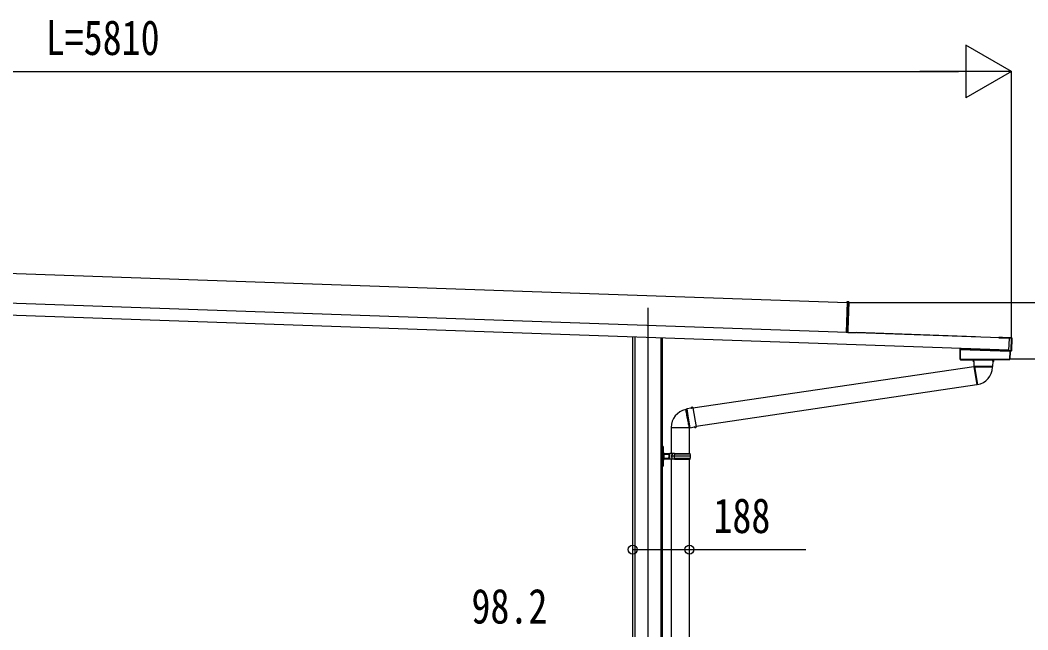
# Model space of a CAD drawing. Units: millimetres, scale not verified. Extents: x -14718 to 14718, y -10396 to 10396.
# Drawn here: x 4424 to 7762, y -6045 to -4024 of the extents above; entities that cross this region are included whole.
import ezdxf
from ezdxf.enums import TextEntityAlignment as Align

# ---------------------------------------------------------------- set-up
doc = ezdxf.new("R2010")
doc.units = ezdxf.units.MM
doc.header["$LTSCALE"] = 50
for name, color, linetype in [('0-3_YKK_12', 2, 'Continuous'), ('0-4_YKK_A1', 4, 'Continuous'), ('0-5_YKK_D', 6, 'Continuous')]:
    doc.layers.add(name, color=color, linetype=linetype)
doc.styles.add('ＭＳ ゴシック', font='')
doc.styles.get('ＭＳ ゴシック').set_extended_font_data('MS Gothic')

msp = doc.modelspace()

# ---------------------------------------------------------------- linework, layer by layer
at = {"layer": '0-3_YKK_12'}
msp.add_line((6502.54, -4977.67), (6502.54, -7898.97), dxfattribs=at)
at = {"layer": '0-4_YKK_A1'}
for p, q in [((2449.81, -4794.83), (7162.94, -4959.41)), ((7700.62, -5078.25), (1905.97, -4875.9)), ((7699.22, -5118.23), (1904.57, -4915.87)), ((7162.99, -4957.91), (7159.45, -5059.32)), ((7168.5, -4958.44), (7162.99, -4957.91)), ((7163.01, -4957.41), (7163.02, -4956.91)), ((7163.01, -4957.41), (7163.01, -4957.41)), ((7168.52, -4957.94), (7163.01, -4957.41)), ((7163.02, -4956.91), (7168.54, -4957.45)), ((7165.29, -5050.54), (7168.5, -4958.44)), ((7168.97, -4958.46), (7165.76, -5050.55)), ((7168.5, -4958.44), (7168.97, -4958.46)), ((7168.52, -4957.94), (7168.52, -4957.94)), ((7168.52, -4957.94), (7168.99, -4957.96)), ((7168.99, -4957.96), (7168.97, -4958.46)), ((7159.45, -5059.32), (7159.45, -5059.35)), ((7165.01, -5058.55), (7165.29, -5050.54)), ((7165.01, -5058.55), (7165.48, -5058.56)), ((7165.29, -5050.54), (7165.76, -5050.55)), ((7165.76, -5050.55), (7165.48, -5058.56)), ((7194.44, -5060.27), (7194.43, -5060.57)), ((7194.46, -5059.67), (7194.44, -5060.27)), ((7588, -5074.02), (7194.44, -5060.27)), ((7194.47, -5059.37), (7194.46, -5059.67)), ((7588.02, -5073.42), (7194.46, -5059.67)), ((7588.03, -5073.12), (7194.47, -5059.37)), ((7588.02, -5073.42), (7588, -5074.02)), ((7588.03, -5073.12), (7588.02, -5073.42)), ((6452.54, -5074.69), (6452.54, -7346.47)), ((6459.41, -5074.93), (6459.41, -7846.47)), ((6545.68, -5077.94), (6545.68, -7846.47)), ((6550.74, -5078.12), (6550.74, -7346.47)), ((7588, -5074.02), (7587.99, -5074.32)), ((7671.65, -5076.75), (7671.72, -5074.76)), ((7677.65, -5076.96), (7677.72, -5074.97)), ((7677.72, -5074.97), (7687.71, -5075.31)), ((7687.64, -5077.31), (7687.71, -5075.31)), ((7687.71, -5075.31), (7693.71, -5075.52)), ((7693.64, -5077.52), (7693.71, -5075.52)), ((7693.71, -5075.52), (7707.2, -5075.99)), ((7707.67, -5077.96), (7700.64, -5077.71)), ((7700.65, -5077.21), (7700.67, -5076.86)), ((7701.87, -5076.9), (7700.67, -5076.86)), ((7700.67, -5076.86), (7700.67, -5076.86)), ((7701.87, -5076.9), (7700.67, -5076.86)), ((7701.87, -5076.9), (7701.87, -5076.9)), ((7702.2, -5075.82), (7702.17, -5076.92)), ((7702.47, -5076.81), (7708.17, -5077.01)), ((7702.47, -5076.81), (7702.47, -5076.89)), ((7706.24, -5119.01), (7707.67, -5077.96)), ((7708.17, -5077.97), (7706.74, -5119.03)), ((7708.65, -5077.53), (7707.18, -5119.51)), ((7708.17, -5077.97), (7707.67, -5077.96)), ((7707.69, -5077.46), (7708.17, -5077.01)), ((7708.65, -5077.53), (7708.17, -5077.97)), ((7708.73, -5118.07), (7710.1, -5079.1)), ((7537.24, -5115.07), (7537.24, -5148.56)), ((7537.24, -5115.08), (7537.62, -5115.09)), ((7537.92, -5114.79), (7537.54, -5114.78)), ((7537.62, -5115.08), (7537.62, -5148.18)), ((7537.62, -5115.09), (7537.92, -5115.09)), ((7537.74, -5114.58), (7537.74, -5112.59)), ((7537.92, -5115.09), (7537.93, -5114.79)), ((7537.92, -5148.18), (7537.92, -5115.09)), ((7537.92, -5115.09), (7702.74, -5120.85)), ((7537.93, -5114.79), (7700.73, -5120.48)), ((7538.09, -5114.59), (7538.39, -5114.59)), ((7538.09, -5114.6), (7538.39, -5114.61)), ((7538.39, -5114.59), (7538.39, -5112.61)), ((7700.24, -5120.26), (7538.39, -5114.61)), ((7699.19, -5119.26), (7699.17, -5119.61)), ((7699.17, -5119.61), (7700.37, -5119.66)), ((7699.17, -5119.61), (7699.17, -5119.61)), ((7699.17, -5119.61), (7700.37, -5119.66)), ((7700.26, -5119.65), (7700.24, -5120.26)), ((7700.54, -5120.27), (7700.24, -5120.26)), ((7700.37, -5119.66), (7700.37, -5119.66)), ((7700.54, -5120.27), (7700.56, -5119.66)), ((7700.64, -5120.46), (7700.67, -5119.67)), ((7700.65, -5120.47), (7700.67, -5119.68)), ((7702.75, -5120.55), (7700.73, -5120.48)), ((7700.97, -5119.71), (7700.97, -5119.79)), ((7706.67, -5119.99), (7700.97, -5119.79)), ((7702.74, -5120.85), (7701.79, -5148.18)), ((7702.45, -5148.57), (7703.42, -5120.87)), ((7702.75, -5120.55), (7702.74, -5120.85)), ((7703.04, -5120.86), (7702.74, -5120.85)), ((7703.13, -5120.56), (7702.75, -5120.55)), ((7703.04, -5120.86), (7703.42, -5120.87)), ((7705.63, -5120.97), (7703.42, -5120.89)), ((7706.67, -5119.99), (7706.22, -5119.51)), ((7706.74, -5119.03), (7706.24, -5119.01)), ((7706.74, -5119.03), (7707.18, -5119.51)), ((7582.77, -5172.66), (6652.08, -5310.36)), ((7537.62, -5148.18), (7537.24, -5148.56)), ((7537.54, -5148.86), (7537.92, -5148.48)), ((7537.54, -5148.86), (7702.15, -5148.86)), ((7537.92, -5148.18), (7537.62, -5148.18)), ((7701.79, -5148.18), (7537.87, -5148.18)), ((7537.92, -5148.18), (7537.92, -5148.48)), ((7537.92, -5148.48), (7701.79, -5148.48)), ((7539.19, -5149.3), (7539.59, -5149.3)), ((7539.59, -5149.3), (7539.89, -5149.3)), ((7539.89, -5149.3), (7575.29, -5149.3)), ((7546.69, -5149.3), (7546.69, -5149.1)), ((7549.69, -5149.1), (7546.69, -5149.1)), ((7549.69, -5148.86), (7549.69, -5149.1)), ((7549.69, -5149.1), (7549.69, -5149.3)), ((7573.19, -5149.1), (7570.19, -5149.1)), ((7570.19, -5149.3), (7570.19, -5149.1)), ((7573.19, -5149.1), (7573.19, -5149.3)), ((7575.29, -5149.3), (7575.79, -5149.3)), ((7582.84, -5150.3), (7580.69, -5151.08)), ((7580.69, -5151.08), (7580.69, -5154.73)), ((7580.69, -5151.08), (7580.75, -5151.08)), ((7580.69, -5154.73), (7582.93, -5155.55)), ((7580.69, -5154.73), (7580.75, -5154.73)), ((7580.82, -5153.82), (7580.82, -5152)), ((7582.19, -5149.3), (7582.19, -5148.86)), ((7582.19, -5149.3), (7582.19, -5149.8)), ((7582.19, -5149.3), (7647.19, -5149.3)), ((7582.19, -5149.8), (7582.32, -5149.8)), ((7582.77, -5172.66), (7593.23, -5231.95)), ((7582.84, -5150.3), (7582.97, -5150.3)), ((7582.93, -5155.55), (7583.2, -5170.83)), ((7583.06, -5155.55), (7582.93, -5155.55)), ((7582.97, -5150.3), (7583.19, -5150.3)), ((7584.79, -5173.73), (7583.02, -5174.04)), ((7583.15, -5154.64), (7583.08, -5151.2)), ((7646.19, -5150.3), (7583.19, -5150.3)), ((7583.2, -5170.83), (7584.25, -5172.39)), ((7583.2, -5170.83), (7646.18, -5170.83)), ((7584.58, -5172.53), (7595.01, -5231.68)), ((7589.55, -5172.79), (7644.86, -5172.79)), ((7644.8, -5174.4), (7644.86, -5172.79)), ((7644.86, -5172.79), (7646.18, -5170.83)), ((7646.18, -5170.83), (7646.45, -5155.55)), ((7646.19, -5150.3), (7646.41, -5150.3)), ((7646.23, -5154.64), (7646.29, -5151.2)), ((7646.45, -5155.55), (7646.31, -5155.55)), ((7646.41, -5150.3), (7646.54, -5150.3)), ((7646.45, -5155.55), (7648.69, -5154.73)), ((7648.69, -5151.08), (7646.54, -5150.3)), ((7647.05, -5149.8), (7647.19, -5149.8)), ((7647.19, -5149.3), (7647.19, -5148.86)), ((7647.19, -5149.3), (7647.19, -5149.8)), ((7648.56, -5153.82), (7648.56, -5152)), ((7648.63, -5151.08), (7648.69, -5151.08)), ((7648.63, -5154.73), (7648.69, -5154.73)), ((7648.69, -5154.73), (7648.69, -5151.08)), ((7701.79, -5148.18), (7701.79, -5148.48)), ((7701.79, -5148.48), (7702.15, -5148.86)), ((7702.45, -5148.57), (7702.09, -5148.19)), ((6662.54, -5369.65), (7593.23, -5231.95)), ((7592.98, -5230.57), (7594.76, -5230.26)), ((6647.05, -5307.36), (6646.64, -5309.71)), ((6650.65, -5306.73), (6647.05, -5307.36)), ((6647.05, -5307.36), (6647.06, -5307.42)), ((6647.98, -5307.33), (6649.77, -5307.02)), ((6651.79, -5308.71), (6650.65, -5306.73)), ((6650.65, -5306.73), (6650.66, -5306.79)), ((6629.94, -5314.27), (6628.36, -5314.61)), ((6631.64, -5312.63), (6629.94, -5314.27)), ((6629.94, -5314.27), (6639.54, -5368.74)), ((6646.64, -5309.71), (6631.64, -5312.63)), ((6631.64, -5312.63), (6637.1, -5343.64)), ((6646.66, -5309.84), (6646.64, -5309.71)), ((6647.57, -5309.77), (6650.95, -5309.11)), ((6651.79, -5308.71), (6651.81, -5308.84)), ((6651.81, -5308.84), (6662.83, -5371.31)), ((6580.59, -5373.59), (6640.66, -5373.59)), ((6580.64, -5371.07), (6580.64, -5460.47)), ((6637.1, -5343.64), (6642.57, -5374.65)), ((6640.84, -5460.46), (6640.84, -5371.36)), ((6640.85, -5373.89), (6642.57, -5374.65)), ((6642.57, -5374.65), (6657.67, -5372.26)), ((6657.67, -5372.26), (6657.65, -5372.13)), ((6657.67, -5372.26), (6658.86, -5374.33)), ((6658.85, -5374.27), (6658.86, -5374.33)), ((6658.86, -5374.33), (6662.46, -5373.69)), ((6659.74, -5374.04), (6661.53, -5373.72)), ((6662.45, -5373.63), (6662.46, -5373.69)), ((6662.46, -5373.69), (6662.85, -5371.44)), ((6662.83, -5371.31), (6662.85, -5371.44)), ((6551.74, -5442.26), (6551.74, -5435.97)), ((6553.74, -5436.87), (6553.92, -5442.6)), ((6551.74, -5442.26), (6550.74, -5442.26)), ((6551.74, -5469.47), (6550.74, -5469.47)), ((6551.74, -5469.47), (6551.74, -5442.26)), ((6551.74, -5469.47), (6554.74, -5469.47)), ((6551.74, -5496.67), (6551.74, -5469.47)), ((6554.74, -5469.47), (6553.92, -5496.34)), ((6554.74, -5469.47), (6555.74, -5469.47)), ((6555.45, -5460.23), (6555.55, -5463.47)), ((6572.74, -5463.47), (6555.56, -5463.47)), ((6555.56, -5463.47), (6555.74, -5469.47)), ((6555.74, -5469.47), (6555.56, -5475.47)), ((6556.4, -5460.47), (6572.74, -5460.47)), ((6572.74, -5460.47), (6575.74, -5460.47)), ((6572.74, -5463.47), (6572.74, -5460.47)), ((6572.74, -5464.97), (6572.74, -5463.47)), ((6572.74, -5464.97), (6572.74, -5473.96)), ((6573.72, -5464.97), (6572.74, -5464.97)), ((6575.74, -5464.97), (6572.74, -5464.97)), ((6573.72, -5473.96), (6572.74, -5473.96)), ((6572.74, -5473.97), (6575.74, -5473.97)), ((6572.74, -5475.47), (6572.74, -5473.97)), ((6575.74, -5464.97), (6573.72, -5464.97)), ((6573.72, -5473.96), (6573.72, -5464.97)), ((6575.74, -5473.96), (6573.72, -5473.96)), ((6583.74, -5460.47), (6575.74, -5460.47)), ((6583.75, -5464.97), (6581.74, -5464.97)), ((6583.75, -5473.96), (6581.74, -5473.96)), ((6583.74, -5473.97), (6581.74, -5473.97)), ((6583.74, -5464.97), (6583.74, -5460.47)), ((6583.74, -5478.47), (6583.74, -5473.97)), ((6583.75, -5460.46), (6583.75, -5464.97)), ((6590.77, -5460.46), (6583.75, -5460.46)), ((6583.75, -5469.46), (6583.75, -5464.97)), ((6583.75, -5473.96), (6583.75, -5469.47)), ((6590.25, -5469.47), (6583.75, -5469.47)), ((6583.75, -5478.46), (6583.75, -5473.96)), ((6590.25, -5469.47), (6590.25, -5469.46)), ((6590.25, -5469.47), (6590.25, -5469.47)), ((6590.33, -5469.47), (6590.33, -5469.46)), ((6644.24, -5469.46), (6590.51, -5469.46)), ((6591.01, -5460.46), (6590.77, -5460.46)), ((6591.01, -5460.46), (6591.41, -5460.46)), ((6591.41, -5460.46), (6642.74, -5460.46)), ((6643.74, -5462.46), (6592.44, -5462.46)), ((6642.74, -5462.46), (6642.74, -5460.46)), ((6551.74, -5496.67), (6550.74, -5496.67)), ((6550.74, -5502.97), (6551.74, -5502.97)), ((6551.74, -5496.67), (6553.92, -5496.34)), ((6551.74, -5502.97), (6551.74, -5496.67)), ((6551.74, -5502.97), (6553.74, -5502.06)), ((6553.92, -5496.34), (6553.74, -5502.06)), ((6555.55, -5475.47), (6555.45, -5478.71)), ((6555.56, -5475.47), (6572.74, -5475.47)), ((6572.74, -5478.47), (6556.4, -5478.47)), ((6572.74, -5478.47), (6572.74, -5475.47)), ((6575.74, -5478.47), (6572.74, -5478.47)), ((6580.64, -5478.47), (6580.64, -6288.97)), ((6590.77, -5478.46), (6583.75, -5478.46)), ((6591.01, -5478.46), (6590.77, -5478.46)), ((6591.01, -5478.46), (6591.41, -5478.46)), ((6591.41, -5478.46), (6642.74, -5478.46)), ((6643.74, -5476.46), (6592.44, -5476.46)), ((6640.84, -6288.96), (6640.84, -5478.46)), ((6642.74, -5478.46), (6642.74, -5476.46))]:
    msp.add_line(p, q, dxfattribs=at)
for points in [[(7162.99, -4957.91), (7163.01, -4957.41), (7168.52, -4957.94)], [(7165.48, -5058.41), (7165.54, -5058.42), (7165.58, -5058.44)], [(7165.78, -5058.57), (7165.58, -5058.59), (7165.48, -5058.6)], [(7165.76, -5059.07), (7190.45, -5059.93), (7190.43, -5060.43)], [(7165.78, -5058.57), (7190.46, -5059.43), (7190.45, -5059.93)], [(7665.23, -5074.53), (7665.16, -5076.53), (7700.4, -5077.76)], [(7665.23, -5074.53), (7671.72, -5074.76), (7677.72, -5074.97)], [(7699.19, -5119.26), (7699.2, -5118.77), (7700.64, -5077.71), (7700.65, -5077.21)], [(7700.65, -5077.21), (7707.69, -5077.46), (7707.67, -5077.96)], [(7702.47, -5076.89), (7702.41, -5076.89), (7702.36, -5076.9)], [(7538.09, -5112.6), (7538.09, -5114.59), (7537.74, -5114.58)], [(7699.2, -5118.77), (7706.24, -5119.01), (7706.22, -5119.51), (7699.19, -5119.26)], [(7700.88, -5119.7), (7700.91, -5119.71), (7700.97, -5119.71)], [(7701.79, -5148.18), (7702.09, -5148.19), (7703.04, -5120.86)], [(7570.19, -5148.86), (7570.19, -5149.1), (7549.69, -5149.1)], [(7580.75, -5151.08), (7582.2, -5150.57), (7582.97, -5150.3)], [(7583.06, -5155.55), (7582.25, -5155.26), (7580.75, -5154.73)], [(7583.08, -5151.2), (7582.2, -5151.51), (7580.82, -5152)], [(7580.82, -5153.82), (7582.24, -5154.32), (7583.15, -5154.64)], [(7584.58, -5172.53), (7584.24, -5172.36), (7584.27, -5172.38)], [(7644.8, -5174.4), (7644.77, -5174.36), (7644.13, -5174.2), (7642.62, -5174.06), (7640.37, -5173.94), (7637.32, -5173.83), (7633.72, -5173.73), (7629.47, -5173.63), (7624.92, -5173.54), (7619.95, -5173.45), (7614.96, -5173.36), (7609.82, -5173.27), (7604.97, -5173.18), (7600.25, -5173.08), (7596.06, -5172.99), (7592.29, -5172.89), (7589.55, -5172.79)], [(7646.23, -5154.64), (7647.13, -5154.32), (7648.56, -5153.82)], [(7648.56, -5152), (7647.18, -5151.51), (7646.29, -5151.2)], [(7648.63, -5154.73), (7647.13, -5155.26), (7646.31, -5155.55)], [(7646.41, -5150.3), (7647.18, -5150.57), (7648.63, -5151.08)], [(6646.66, -5309.84), (6646.8, -5308.99), (6647.06, -5307.42)], [(6647.98, -5307.33), (6647.73, -5308.82), (6647.57, -5309.77)], [(6650.95, -5309.11), (6650.49, -5308.29), (6649.77, -5307.02)], [(6650.66, -5306.79), (6651.41, -5308.13), (6651.81, -5308.84)], [(6640.86, -5373.86), (6640.8, -5373.78), (6640.66, -5373.59), (6640.64, -5373.56), (6640.51, -5373.3), (6640.09, -5371.61), (6639.54, -5368.74), (6638.97, -5366.05), (6638.24, -5362.47), (6637.39, -5358.25), (6636.51, -5353.76), (6635.55, -5348.85), (6634.6, -5343.95), (6633.62, -5338.92), (6632.69, -5334.17), (6631.78, -5329.57), (6630.97, -5325.51), (6630.22, -5321.87), (6629.6, -5318.96), (6629.07, -5316.69), (6628.68, -5315.26), (6628.41, -5314.63), (6628.36, -5314.61)], [(6658.85, -5374.27), (6658.07, -5372.89), (6657.65, -5372.13)], [(6658.53, -5371.89), (6660.24, -5371.62), (6661.93, -5371.35)], [(6658.53, -5371.89), (6659, -5372.72), (6659.74, -5374.04)], [(6661.53, -5373.72), (6661.77, -5372.28), (6661.93, -5371.35)], [(6662.83, -5371.31), (6662.7, -5372.12), (6662.45, -5373.63)], [(6553.74, -5436.87), (6551.74, -5435.97), (6550.74, -5435.97)], [(6551.74, -5442.26), (6553.92, -5442.6), (6554.74, -5469.47)], [(6583.74, -5478.47), (6575.74, -5478.47), (6575.74, -5460.47)], [(6583.74, -5464.97), (6581.74, -5464.97), (6581.74, -5473.97)], [(6590.51, -5469.46), (6590.33, -5469.46), (6590.25, -5469.46), (6583.75, -5469.46)], [(6590.77, -5460.46), (6590.38, -5464.93), (6590.25, -5469.46)]]:
    msp.add_lwpolyline(points, dxfattribs=at)
for centre, radius, start, end in [((7166.46, -4958.12), 2.07, 351.06854, 4.93146), ((7166.48, -4957.62), 2.07, 351.06854, 4.93146), ((7168.47, -4958.44), 0.5, 358, 84.5), ((7168.49, -4957.94), 0.5, 358, 84.5), ((7159.49, -5059.33), 0.046, 175.29565, 214.77267), ((7166.01, -5058.58), 1, 178, 198.10214), ((7168.23, -5058.89), 3.17, 180.02593, 184.48569), ((7165.16, -5060.4), 1.51, 74.62836, 93.96537), ((7167.57, -5081.82), 22.82, 94.53647, 96.28466), ((7165.98, -5058.58), 0.5, 178, 268), ((7165.99, -5058.08), 0.5, 178, 268), ((7165.78, -5058.83), 0.242, 207.21704, 266.19947), ((7166, -5058.31), 0.765, 234.9594, 266.94829), ((7165.79, -5058.33), 0.242, 207.21704, 266.19947), ((7166.02, -5057.82), 0.765, 234.9594, 266.94829), ((7702.11, -5072.9), 4.01, 266.55184, 273.90119), ((7707.1, -5078.99), 3, 358, 88), ((7707.67, -5077.96), 0.501, 358.24971, 87.75029), ((7537.92, -5115.09), 0.3, 88.05611, 180.04719), ((7537.92, -5115.09), 0.3, 88.19064, 179.87538), ((7537.92, -5115.09), 0.3, 90.16173, 180.04449), ((7537.92, -5114.95), 0.159, 86.02272, 89.97728), ((7700.36, -5123.36), 3.71, 81.82188, 89.76035), ((7700.74, -5120.28), 0.2, 178, 268), ((7702.74, -5120.85), 0.3, 357.94657, 87.94647), ((7705.74, -5117.97), 3, 268, 358), ((7706.24, -5119.01), 0.501, 268.24971, 357.75029), ((7537.92, -5148.18), 0.301, 180.24971, 269.75029), ((7546.39, -5149.1), 0.3, 0, 54.36863), ((7573.49, -5149.1), 0.3, 125.63137, 180), ((7578.08, -5151.75), 2.75, 354.81691, 13.99327), ((7577.17, -5154), 3.66, 348.38866, 2.80116), ((7583.19, -5149.3), 1, 180, 270), ((7583.19, -5149.8), 1, 180, 220.49583), ((7580.53, -5151.07), 2.56, 357.19737, 17.56812), ((7581.25, -5154.92), 1.92, 340.91849, 8.46572), ((7588.4, -5146.67), 26.14, 261.58885, 272.50926), ((7646.19, -5149.3), 1, 270, 0), ((7648.73, -5154.87), 2.51, 174.83553, 195.78026), ((7648.21, -5150.99), 1.93, 159.00896, 186.22555), ((7646.19, -5149.8), 1, 319.50417, 0), ((7652.21, -5151.82), 3.66, 168.38866, 182.80116), ((7651.3, -5154.07), 2.75, 174.81691, 193.99327), ((7701.78, -5148.18), 0.301, 270.23913, 357.76087), ((7584.54, -5172.3), 60.3, 280, 358.00006), ((6647.17, -5303.77), 3.66, 268.38866, 282.80116), ((6649.54, -5304.27), 2.75, 274.81691, 293.99327), ((6640.89, -5373.59), 60.3, 101.99843, 180), ((6646.96, -5307.95), 1.92, 260.91849, 288.46572), ((6650.63, -5306.57), 2.56, 277.19737, 297.56812), ((6658.74, -5374.39), 2.51, 94.83553, 115.78026), ((6659.97, -5376.78), 2.75, 94.81691, 113.99327), ((6662.34, -5377.29), 3.66, 88.38866, 102.80116), ((6662.46, -5373.2), 1.93, 79.00896, 106.22555), ((6556.4, -5458.47), 2, 181.7624, 241.44015), ((6556.4, -5458.47), 2, 241.44015, 270), ((6668.13, -5469.48), 77.89, 179.99307, 186.62466), ((6590.3, -5469.69), 0.226, 80.79578, 102.71983), ((6671.26, -5469.44), 80.75, 173.61461, 180.01355), ((6671.26, -5469.49), 80.75, 179.98461, 186.38348), ((6592.63, -5460.82), 1.66, 167.69464, 263.49512), ((6593.21, -5460.66), 1.81, 173.59328, 264.82407), ((6594.99, -5469.46), 49.25, 0, 8.17123), ((6594.99, -5469.47), 49.25, 351.83186, 0.00306), ((6556.4, -5480.47), 2, 118.55985, 178.2376), ((6556.4, -5480.47), 2, 90, 118.55985), ((6592.57, -5478.07), 1.61, 94.66451, 194.14319), ((6593.27, -5478.31), 1.86, 96.97139, 184.61125)]:
    msp.add_arc(centre, radius, start, end, dxfattribs=at)
for centre, major_axis, ratio, start_param, end_param in [((7172.51, -5059.81), (13.07, -0.46), 0.061163, 2.1795146, 3.1041886), ((7172.53, -5059.81), (13.07, -0.46), 0.038227, 2.1795146, 3.1415927), ((7701.87, -5076.87), (0.6, -0.021), 0.061163, 4.712389, 6.2831853), ((7702.46, -5077.11), (-0.01, -0.3), 0.998135, 3.1415927, 3.9545103), ((7708.15, -5077.51), (0.367, 0.342), 0.99628, 5.4996506, 7.06672), ((7537.54, -5115.08), (-0.3, 0.01), 0.998133, 4.7490956, 6.3180268), ((7537.54, -5114.58), (-0.2, 0.007), 0.998133, 1.607503, 3.1764341), ((7537.62, -5114.59), (0, 0.5), 0.061125, 3.1027435, 3.1394501), ((7537.92, -5114.59), (0.007, 0.2), 0.854479, 3.1782993, 4.712389), ((7537.92, -5114.59), (0.47, -0.016), 0.425228, 4.7490956, 6.2831853), ((7537.92, -5114.59), (-0.011, 0.2), 0.151815, 3.0913179, 3.1280246), ((7537.89, -5114.59), (0.201, -0.007), 0.992577, 6.2831853, 6.3180268), ((7537.89, -5114.59), (-0.501, 0.017), 0.998133, 3.1415927, 3.1764341), ((7700.74, -5120.28), (0.5, -0.017), 0.4, 3.1415927, 4.712389), ((7700.37, -5119.69), (0.6, -0.021), 0.061163, 6.2831853, 7.8539816), ((7700.98, -5119.49), (-0.01, -0.3), 0.998135, 5.4691958, 6.2831853), ((7703.12, -5120.86), (0.3, -0.01), 0.998135, 0, 1.5707963), ((7706.68, -5119.49), (0.342, -0.367), 0.99628, 5.4996506, 7.06672), ((7537.54, -5148.56), (0.213, 0.213), 0.99628, 2.358058, 3.9251274), ((7702.15, -5148.56), (-0.209, 0.217), 0.996405, 2.3754474, 3.9077379), ((6555.55, -5463.31), (1, 0.031), 0.162205, 3.1415927, 4.7026633), ((6555.65, -5466.47), (-0.1, 3), 0.333136, 6.2716543, 6.28138), ((6572.74, -5462.98), (3, 0), 0.162278, 4.712389, 6.2831853), ((6555.55, -5475.63), (1, -0.031), 0.162205, 1.580522, 3.1415927), ((6555.65, -5472.47), (0.1, 3), 0.333136, 3.143398, 3.1531236), ((6572.74, -5475.96), (3, 0), 0.162278, 6.2831853, 7.8539816)]:
    msp.add_ellipse(centre, major_axis=major_axis, ratio=ratio, start_param=start_param, end_param=end_param, dxfattribs=at)
at = {"layer": '0-5_YKK_D'}
for p, q in [((7707.57, -4194.3), (7556.02, -4106.8)), ((7556.02, -4106.8), (7556.02, -4281.8)), ((2072.57, -4194.3), (7532.57, -4194.3)), ((7707.57, -4194.3), (7404.46, -4194.3)), ((7707.57, -4194.3), (7556.02, -4281.8)), ((7707.57, -5077.98), (7707.57, -4193.3)), ((7169.04, -4959.3), (9508.57, -4959.3)), ((7700.69, -5146.3), (8608.57, -5146.3))]:
    msp.add_line(p, q, dxfattribs=at)
msp.add_lwpolyline([(6452.54, -5778.46), (6640.84, -5778.46), (7025.94, -5778.46)], dxfattribs=at)
for centre in [(6452.54, -5778.46), (6640.84, -5778.46)]:
    msp.add_circle(centre, 14.88, dxfattribs=at)

# ---------------------------------------------------------------- texts
at = {"layer": '0-5_YKK_D', "style": 'ＭＳ ゴシック', "width": 0.8}
for s, p in [('L=5810', (4508.57, -4174.3)), ('188', (6720.34, -5758.46)), ('98.2', (5918.74, -6058.46))]:
    msp.add_text(s, height=115.5, dxfattribs=at).set_placement(p, align=Align.BOTTOM_LEFT)

doc.saveas('drawing.dxf')
